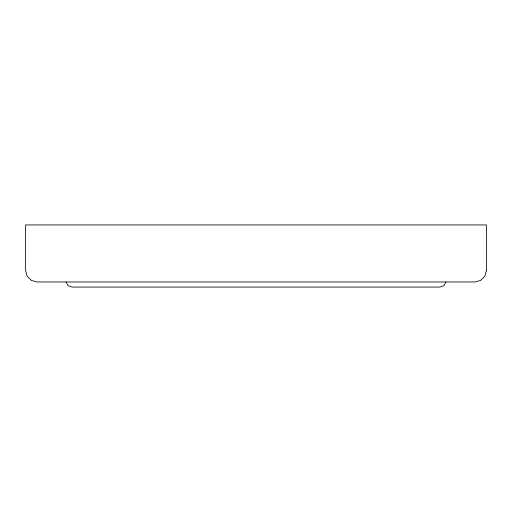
<?xml version="1.0" encoding="UTF-8"?>
<svg xmlns="http://www.w3.org/2000/svg" width="512" height="512" viewBox="0 0 512 512"><rect width="100%" height="100%" fill="white"/><g stroke="black" fill="none" stroke-linecap="round" stroke-linejoin="round"><path stroke-width="0.77" d="M445.939 281.965L444.026 285.6L440.186 287.059L71.814 287.059L67.974 285.6L66.061 281.965M486.4 270.464L484.858 276.211L480.646 280.422L474.899 281.965L37.101 281.965L31.354 280.422L27.142 276.211L25.6 270.464L25.6 224.941L486.4 224.941L486.4 270.464"/></g></svg>
